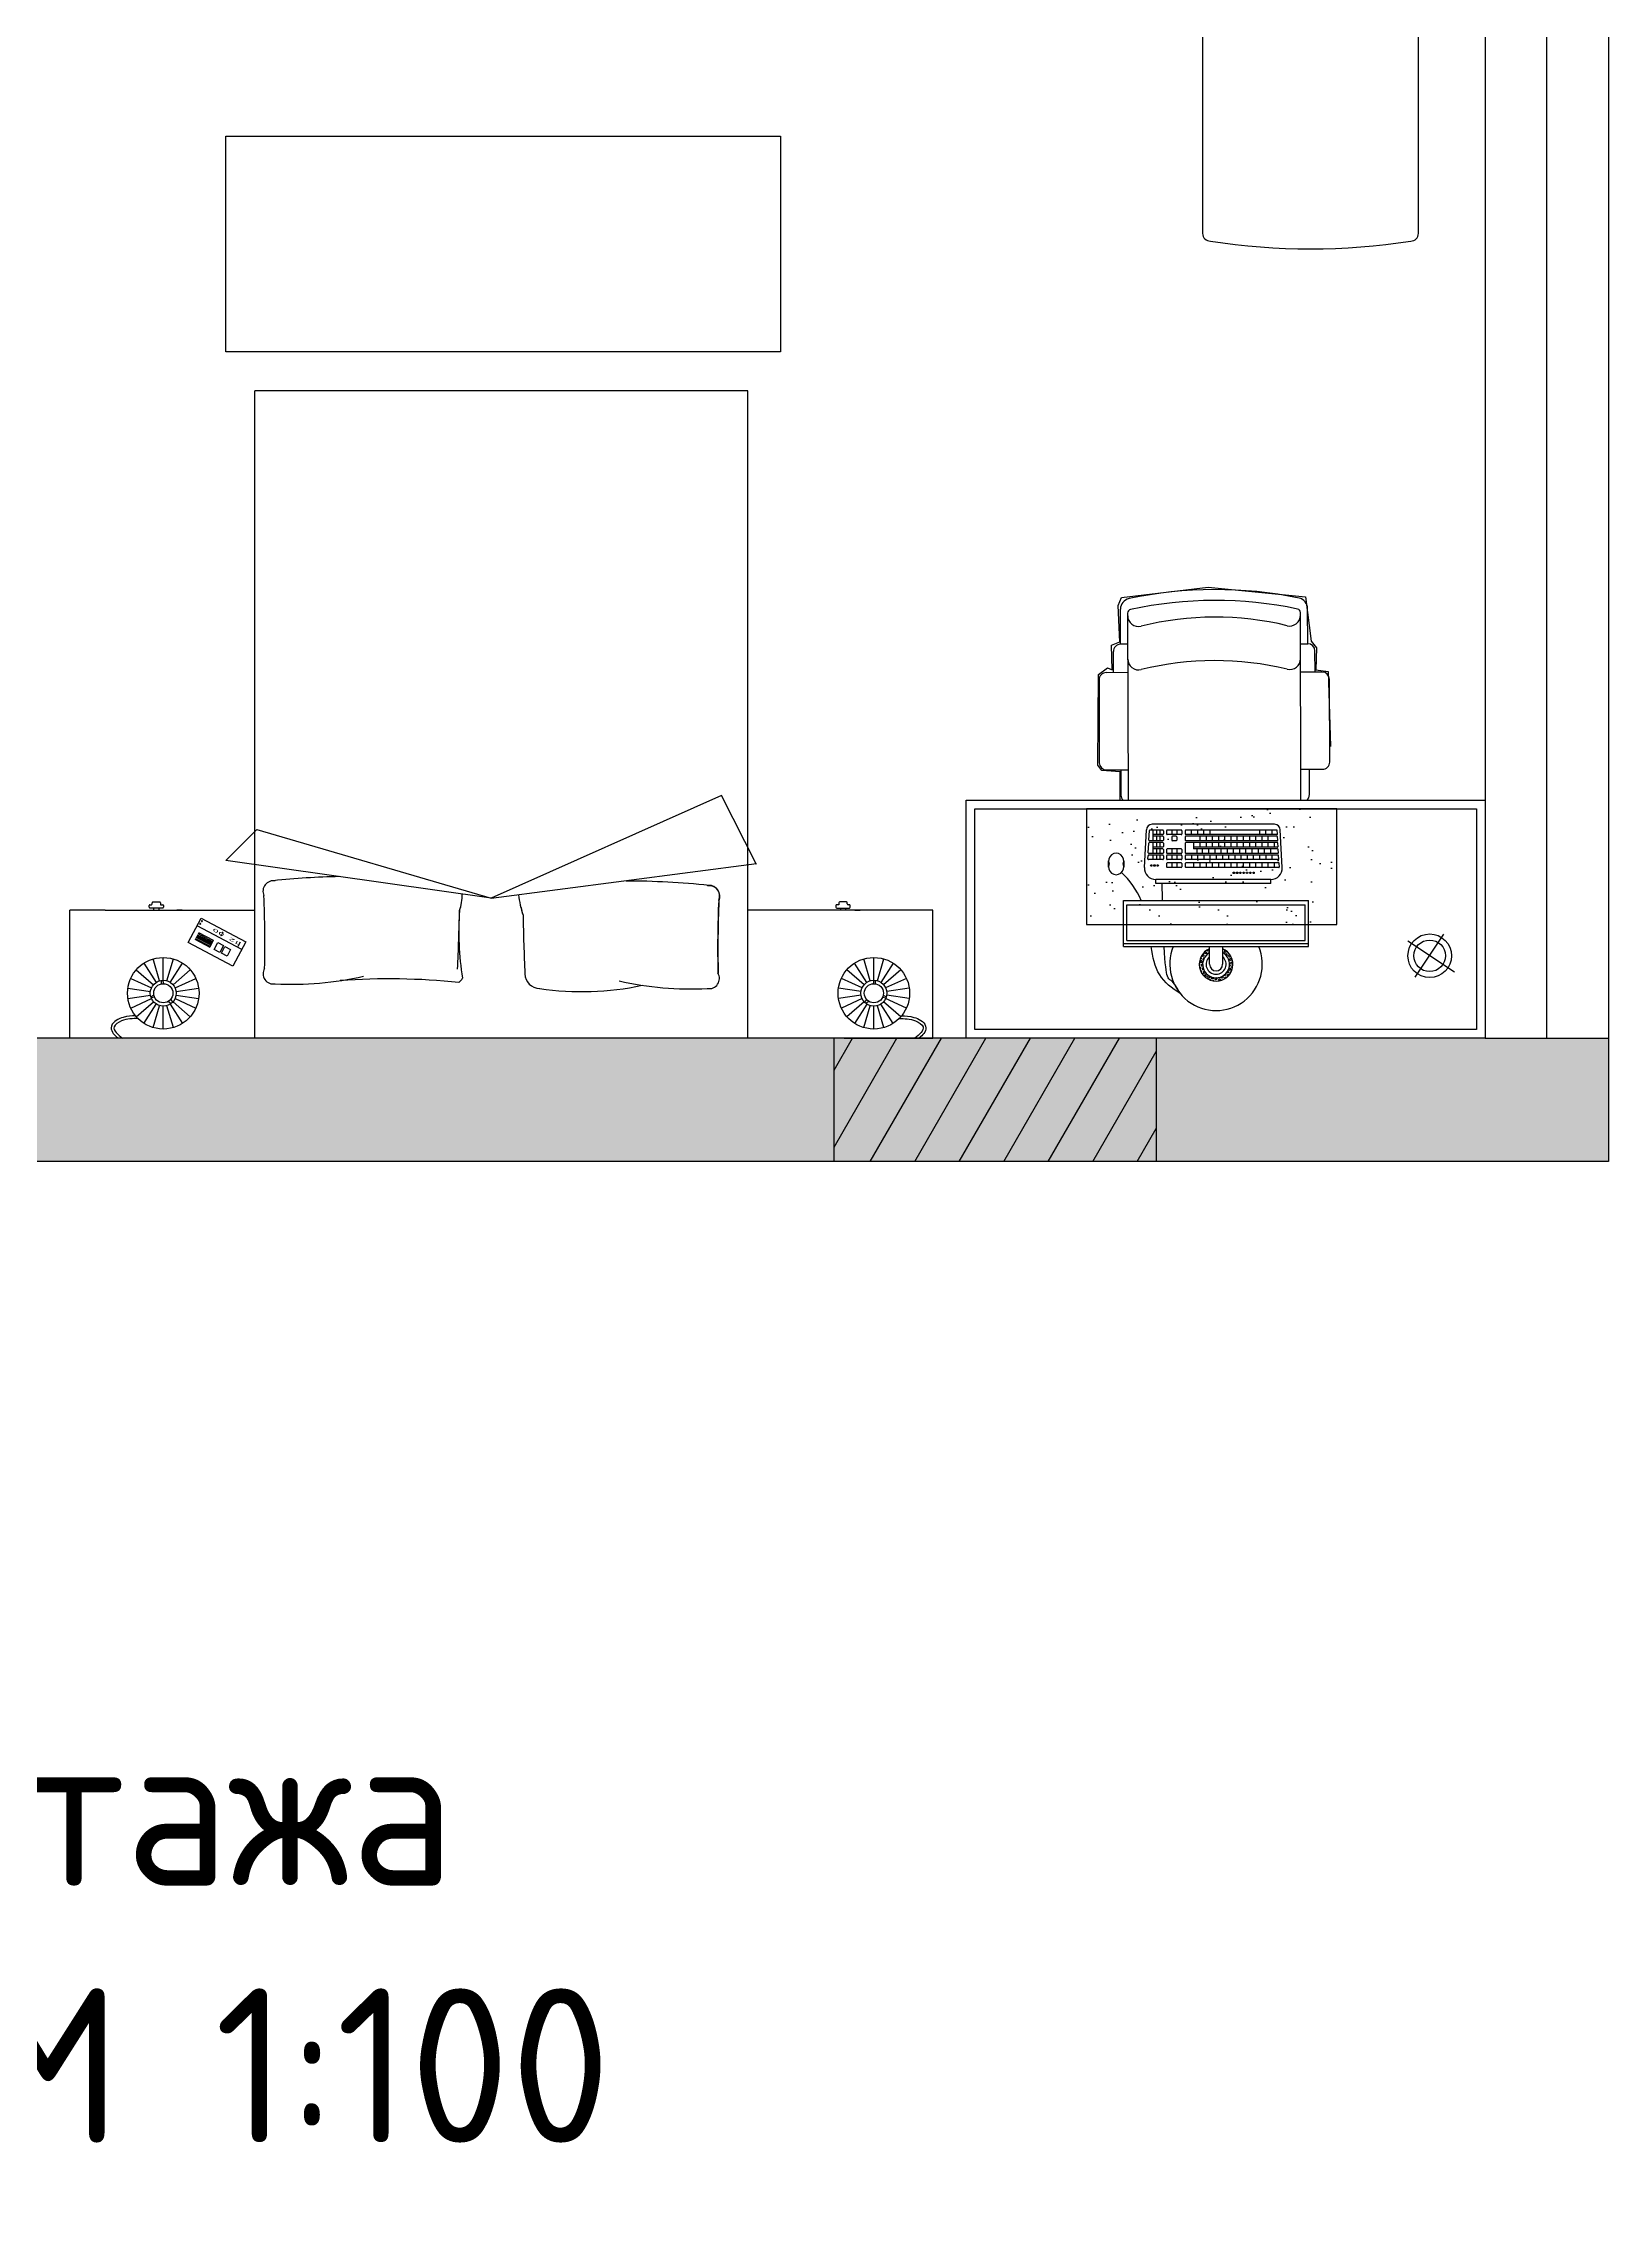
# Model space of a CAD drawing. Header units: inches. Extents: x -59797 to 874375, y -412711 to 5867.
# Drawn here: x 435348 to 440425, y -184021 to -176972 of the extents above; entities that cross this region are included whole.
import ezdxf

# ---------------------------------------------------------------- set-up
doc = ezdxf.new("R2010")
doc.units = ezdxf.units.IN
doc.header["$MEASUREMENT"] = 0
doc.styles.add('Annotative', font='GOST Common.ttf')
doc.styles.get("Standard").update_dxf_attribs({"font": 'GOST Common.ttf'})
pattern_1 = [(60, (348541.79, -155096.67), (-108.25318, 62.5), [])]

# ---------------------------------------------------------------- blocks, each defined once
blk = doc.blocks.new('BED')
at = {"color": 7}
for p, q in [((95441.7, -25102.5), (95441.7, -23002.5)), ((97041.7, -25102.5), (97041.7, -23002.5)), ((97041.7, -25102.5), (97041.7, -24439.9)), ((94841.8, -25102.5), (94841.8, -24687.4)), ((94956, -24687.4), (94841.8, -24687.4)), ((94841.8, -25102.5), (94841.8, -24687.4)), ((94956, -24687.4), (94841.8, -24687.4)), ((95027.4, -24687.4), (95441.8, -24687.4)), ((95027.4, -24687.4), (95441.8, -24687.4)), ((97641.7, -24687.4), (97041.7, -24687.4)), ((97639.2, -24687.4), (97639.2, -24687.5)), ((97641.7, -24687.4), (97639.2, -24687.5)), ((97641.7, -25102.5), (97641.7, -24687.4)), ((97353.3, -25102.5), (97641.7, -25102.5))]:
    blk.add_line(p, q, dxfattribs=at)
for p, q in [((97041.7, -23002.5), (95441.7, -23002.5)), ((96955.9, -24314.8), (96208.5, -24648.6)), ((97069.3, -24538.5), (96955.9, -24314.8)), ((95347.8, -24525.5), (95448.6, -24424.8)), ((95448.6, -24424.8), (96208.5, -24648.6)), ((96208.5, -24648.6), (95347.8, -24525.5)), ((96208.5, -24648.6), (97069.3, -24535.7)), ((95101.8, -24669.4), (95106.3, -24669.4)), ((95101.8, -24669.4), (95106.3, -24669.4)), ((95108.9, -24666.9), (95108.9, -24662.7)), ((95108.9, -24666.9), (95108.9, -24662.7)), ((95111.4, -24660.1), (95133.5, -24660.1)), ((95111.4, -24660.1), (95133.5, -24660.1)), ((95136, -24662.7), (95136, -24669.4)), ((95136, -24662.7), (95136, -24669.4)), ((95136, -24669.4), (95143.1, -24669.4)), ((95136, -24669.4), (95143.1, -24669.4)), ((97336.7, -24669.4), (97329.6, -24669.4)), ((97336.7, -24662.7), (97336.7, -24669.4)), ((97361.3, -24660.1), (97339.2, -24660.1)), ((97363.8, -24666.9), (97363.8, -24662.7)), ((97370.9, -24669.4), (97366.4, -24669.4)), ((94956, -24687.4), (95439.3, -24687.4)), ((94956, -24687.4), (95439.3, -24687.4)), ((95099.3, -24677.6), (95099.3, -24672)), ((95099.3, -24677.6), (95099.3, -24672)), ((95143.1, -24680.2), (95101.8, -24680.2)), ((95143.1, -24680.2), (95101.8, -24680.2)), ((95113.9, -24687.4), (95113.9, -24680.2)), ((95113.9, -24687.4), (95113.9, -24680.2)), ((95131, -24680.2), (95131, -24687.4)), ((95131, -24680.2), (95131, -24687.4)), ((95145.6, -24672), (95145.6, -24677.6)), ((95145.6, -24672), (95145.6, -24677.6)), ((95206.2, -24687.4), (95189.1, -24687.4)), ((95206.2, -24687.4), (95189.1, -24687.4)), ((95225.6, -24791.8), (95267.4, -24713)), ((95225.6, -24791.8), (95267.4, -24713)), ((95399.7, -24814.6), (95254.4, -24737.5)), ((95399.7, -24814.6), (95254.4, -24737.5)), ((95267.4, -24713), (95412.7, -24790)), ((95267.4, -24713), (95412.7, -24790)), ((97639.2, -24687.4), (97155.9, -24687.4)), ((97327.1, -24672), (97327.1, -24677.6)), ((97329.6, -24680.2), (97370.9, -24680.2)), ((97341.7, -24680.2), (97341.7, -24687.4)), ((97358.8, -24687.4), (97358.8, -24680.2)), ((97373.4, -24677.6), (97373.4, -24672)), ((97388.9, -24687.4), (97406.1, -24687.4)), ((95371, -24868.8), (95225.6, -24791.8)), ((95371, -24868.8), (95225.6, -24791.8)), ((95247.5, -24781.3), (95295.5, -24806.8)), ((95247.5, -24781.3), (95295.5, -24806.8)), ((95248.9, -24778.7), (95296.9, -24804.1)), ((95248.9, -24778.7), (95296.9, -24804.1)), ((95251.1, -24774.5), (95299.1, -24799.9)), ((95251.1, -24774.5), (95299.1, -24799.9)), ((95252.7, -24771.5), (95300.7, -24796.9)), ((95252.7, -24771.5), (95300.7, -24796.9)), ((95254.1, -24768.8), (95302.1, -24794.3)), ((95254.1, -24768.8), (95302.1, -24794.3)), ((95255.3, -24766.6), (95303.3, -24792)), ((95255.3, -24766.6), (95303.3, -24792)), ((95257.2, -24763), (95305.2, -24788.4)), ((95257.2, -24763), (95305.2, -24788.4)), ((95259.2, -24759.1), (95307.2, -24784.6)), ((95259.2, -24759.1), (95307.2, -24784.6)), ((95307.2, -24784.6), (95295.5, -24806.8)), ((95307.2, -24784.6), (95295.5, -24806.8)), ((95309.7, -24814.3), (95321.5, -24792.1)), ((95309.7, -24814.3), (95321.5, -24792.1)), ((95321.5, -24792.1), (95339.9, -24801.9)), ((95321.5, -24792.1), (95339.9, -24801.9)), ((95339.9, -24801.9), (95328.1, -24824.1)), ((95339.9, -24801.9), (95328.1, -24824.1)), ((95333.4, -24826.9), (95345.2, -24804.7)), ((95333.4, -24826.9), (95345.2, -24804.7)), ((95345.2, -24804.7), (95363.5, -24814.4)), ((95345.2, -24804.7), (95363.5, -24814.4)), ((95412.7, -24790), (95371, -24868.8)), ((95412.7, -24790), (95371, -24868.8)), ((95057.3, -24880.5), (95113.3, -24929)), ((95057.3, -24880.5), (95113.3, -24929)), ((95082.3, -24858.9), (95122.3, -24921.1)), ((95082.3, -24858.9), (95122.3, -24921.1)), ((95133.2, -24916.2), (95112.3, -24845.2)), ((95133.2, -24916.2), (95112.3, -24845.2)), ((95145, -24914.5), (95145, -24840.5)), ((95145, -24914.5), (95145, -24840.5)), ((95145, -24914.5), (95145, -24840.5)), ((95145, -24914.5), (95145, -24840.5)), ((95156.8, -24916.2), (95177.7, -24845.2)), ((95156.8, -24916.2), (95177.7, -24845.2)), ((95167.7, -24921.1), (95207.7, -24858.9)), ((95167.7, -24921.1), (95207.7, -24858.9)), ((95176.8, -24929), (95232.7, -24880.5)), ((95176.8, -24929), (95232.7, -24880.5)), ((95328.1, -24824.1), (95309.7, -24814.3)), ((95328.1, -24824.1), (95309.7, -24814.3)), ((95351.8, -24836.6), (95333.4, -24826.9)), ((95351.8, -24836.6), (95333.4, -24826.9)), ((95363.5, -24814.4), (95351.8, -24836.6)), ((95363.5, -24814.4), (95351.8, -24836.6)), ((97418.4, -24929), (97362.5, -24880.5)), ((97427.5, -24921.1), (97387.5, -24858.9)), ((97438.3, -24916.2), (97417.5, -24845.2)), ((97450.2, -24914.5), (97450.2, -24840.5)), ((97450.2, -24914.5), (97450.2, -24840.5)), ((97462, -24916.2), (97482.8, -24845.2)), ((97512.9, -24858.9), (97472.9, -24921.1)), ((97537.8, -24880.5), (97481.9, -24929)), ((95030.2, -24940), (95103.4, -24950.5)), ((95030.2, -24940), (95103.4, -24950.5)), ((95039.5, -24908.3), (95106.8, -24939)), ((95039.5, -24908.3), (95106.8, -24939)), ((95139.4, -24925.9), (95139.4, -24914.9)), ((95139.4, -24925.9), (95139.4, -24914.9)), ((95146.6, -24925.4), (95143.8, -24914.5)), ((95146.6, -24925.4), (95143.8, -24914.5)), ((95183.2, -24939), (95250.5, -24908.3)), ((95183.2, -24939), (95250.5, -24908.3)), ((95186.6, -24950.5), (95259.8, -24940)), ((95186.6, -24950.5), (95259.8, -24940)), ((97408.6, -24950.5), (97335.4, -24940)), ((97412, -24939), (97344.7, -24908.3)), ((97448.6, -24925.4), (97451.4, -24914.5)), ((97455.8, -24925.9), (97455.8, -24914.9)), ((97555.7, -24908.3), (97488.4, -24939)), ((97565, -24940), (97491.8, -24950.5)), ((95030.2, -24973), (95103.4, -24962.5)), ((95030.2, -24973), (95103.4, -24962.5)), ((95039.5, -25004.7), (95106.8, -24973.9)), ((95039.5, -25004.7), (95106.8, -24973.9)), ((95057.3, -25032.5), (95113.3, -24984)), ((95057.3, -25032.5), (95113.3, -24984)), ((95082.3, -25054.1), (95122.3, -24991.8)), ((95082.3, -25054.1), (95122.3, -24991.8)), ((95114.6, -24963.2), (95104.5, -24967.7)), ((95114.6, -24963.2), (95104.5, -24967.7)), ((95116.7, -24969.5), (95105.7, -24971.4)), ((95116.7, -24969.5), (95105.7, -24971.4)), ((95112.3, -25067.8), (95133.2, -24996.8)), ((95112.3, -25067.8), (95133.2, -24996.8)), ((95145, -25072.5), (95145, -24998.5)), ((95145, -25072.5), (95145, -24998.5)), ((95145, -25072.5), (95145, -24998.5)), ((95145, -25072.5), (95145, -24998.5)), ((95177.7, -25067.8), (95156.8, -24996.8)), ((95177.7, -25067.8), (95156.8, -24996.8)), ((95161.5, -24982.9), (95171.1, -24989.5)), ((95161.5, -24982.9), (95171.1, -24989.5)), ((95167.7, -24991.8), (95207.7, -25054.1)), ((95167.7, -24991.8), (95207.7, -25054.1)), ((95169.1, -24976.3), (95175.1, -24985.8)), ((95169.1, -24976.3), (95175.1, -24985.8)), ((95176.8, -24984), (95232.7, -25032.5)), ((95176.8, -24984), (95232.7, -25032.5)), ((95183.2, -24973.9), (95250.5, -25004.7)), ((95183.2, -24973.9), (95250.5, -25004.7)), ((95186.6, -24962.5), (95259.8, -24973)), ((95186.6, -24962.5), (95259.8, -24973)), ((97408.6, -24962.5), (97335.4, -24973)), ((97412, -24973.9), (97344.7, -25004.7)), ((97418.4, -24984), (97362.5, -25032.5)), ((97427.5, -24991.8), (97387.5, -25054.1)), ((97417.5, -25067.8), (97438.3, -24996.8)), ((97426.1, -24976.3), (97420.1, -24985.8)), ((97433.7, -24982.9), (97424.1, -24989.5)), ((97450.2, -25072.5), (97450.2, -24998.5)), ((97450.2, -25072.5), (97450.2, -24998.5)), ((97482.8, -25067.8), (97462, -24996.8)), ((97512.9, -25054.1), (97472.9, -24991.8)), ((97478.4, -24969.5), (97489.5, -24971.4)), ((97480.6, -24963.2), (97490.7, -24967.7)), ((97537.8, -25032.5), (97481.9, -24984)), ((97555.7, -25004.7), (97488.4, -24973.9)), ((97565, -24973), (97491.8, -24962.5)), ((95229.7, -25102.5), (94841.8, -25102.5)), ((97153.3, -25102.5), (95229.7, -25102.5)), ((97353.3, -25102.5), (95429.7, -25102.5))]:
    blk.add_line(p, q)
for centre, radius in [((95145, -24956.5), 116), ((95145, -24956.5), 116), ((97450.2, -24956.5), 116), ((95145, -24956.5), 42), ((95145, -24956.5), 42), ((95145, -24956.5), 31.1), ((95145, -24956.5), 31.1), ((97450.2, -24956.5), 42), ((97450.2, -24956.5), 31.1)]:
    blk.add_circle(centre, radius)
for centre, radius, start, end in [((95502.6, -24625.7), 34.3, 80.34242, 203.89159), ((95502.6, -24625.7), 34.3, 80.34242, 203.89159), ((95775, -27233.3), 2655.9, 91.28421, 95.88609), ((95775, -27233.3), 2655.9, 91.28421, 95.88609), ((96643, -27248.4), 2655.9, 84.11391, 89.91574), ((96643, -27248.4), 2655.9, 84.11391, 89.91574), ((95101.8, -24672), 2.54, 90, 180), ((95101.8, -24672), 2.54, 90, 180), ((95106.3, -24666.9), 2.54, 270, 0), ((95106.3, -24666.9), 2.54, 270, 0), ((95111.4, -24662.7), 2.54, 90, 180), ((95111.4, -24662.7), 2.54, 90, 180), ((95133.5, -24662.7), 2.54, 0, 90), ((95133.5, -24662.7), 2.54, 0, 90), ((95143.1, -24672), 2.54, 0, 90), ((95143.1, -24672), 2.54, 0, 90), ((92061.9, -24792.4), 3412.8, 358.59625, 2.56667), ((95981.7, -24640.6), 132.9, 339.16323, 2.37479), ((96043.7, -24659.7), 68.3, 335.62563, 357.33023), ((96596.2, -24606.5), 300.1, 185.86257, 198.75888), ((96915.4, -24640.8), 34.3, 336.10841, 99.65758), ((96916.3, -24642.4), 34.3, 336.10841, 99.65758), ((100356.1, -24807.5), 3412.8, 177.43333, 181.40375), ((100357, -24809.1), 3412.8, 177.43333, 181.40375), ((97329.6, -24672), 2.54, 90, 180), ((97339.2, -24662.7), 2.54, 90, 180), ((97361.3, -24662.7), 2.54, 0, 90), ((97366.4, -24666.9), 2.54, 180, 270), ((97370.9, -24672), 2.54, 0, 90), ((95101.8, -24677.6), 2.54, 180, 270), ((95101.8, -24677.6), 2.54, 180, 270), ((95143.1, -24677.6), 2.54, 270, 0), ((95143.1, -24677.6), 2.54, 270, 0), ((95265.1, -24731.7), 1.49, 90, 270), ((95265.1, -24731.7), 1.49, 90, 270), ((95265.1, -24731.7), 1.49, 270, 90), ((95265.1, -24731.7), 1.49, 270, 90), ((95270.4, -24722.3), 1.49, 90, 270), ((95270.4, -24722.3), 1.49, 90, 270), ((95270.4, -24722.3), 1.49, 270, 90), ((95270.4, -24722.3), 1.49, 270, 90), ((90429.7, -24597.5), 5676.9, 357.16594, 359.08744), ((97040.4, -24755.3), 936.9, 175.87807, 189.3556), ((96374.3, -24674.8), 68.3, 182.66977, 204.37437), ((101988.3, -24612.6), 5676.9, 180.91256, 182.83406), ((101988.3, -24612.6), 5676.9, 180.91256, 182.83406), ((97329.6, -24677.6), 2.54, 180, 270), ((97370.9, -24677.6), 2.54, 270, 0), ((95332.9, -24768.5), 1.49, 90, 270), ((95332.9, -24768.5), 1.49, 90, 270), ((95332.9, -24768.5), 1.49, 270, 90), ((95332.9, -24768.5), 1.49, 270, 90), ((95337.6, -24761), 1.49, 90, 270), ((95337.6, -24761), 1.49, 90, 270), ((95337.6, -24761), 1.49, 270, 90), ((95337.6, -24761), 1.49, 270, 90), ((95501.9, -24893.4), 33.1, 148.3905, 281.27221), ((95501.9, -24893.4), 33.1, 148.3905, 281.27221), ((95563.3, -23895.3), 1032, 266.95117, 282.94362), ((95563.3, -23895.3), 1032, 266.95117, 282.94362), ((95877.1, -27112.4), 2202.6, 84.09622, 94.11018), ((96070.8, -24879.9), 52.9, 308.22652, 328.49477), ((96366, -24893.3), 47.7, 180, 270), ((96366, -24893.3), 47.7, 180, 270), ((96503.9, -24021.4), 929.8, 261.47023, 282.10326), ((96503.9, -24021.4), 929.8, 261.47023, 282.10326), ((96854.7, -23910.5), 1032, 257.05638, 273.04883), ((96854.7, -23910.5), 1032, 257.05638, 273.04883), ((96916.1, -24908.5), 33.1, 258.72779, 31.6095), ((96916.1, -24908.5), 33.1, 258.72779, 31.6095)]:
    blk.add_arc(centre, radius, start, end)
for points in [[(95055.3, -25030), (95042.6, -25029.9), (95029.2, -25030.5), (95000.5, -25039.4), (94982.4, -25046.2), (94972.7, -25077.2), (94983.5, -25088.5), (94995.4, -25099.5), (94997.1, -25101), (94998.9, -25102.5)], [(95055.3, -25030), (95042.6, -25029.9), (95029.2, -25030.5), (95000.5, -25039.4), (94982.4, -25046.2), (94972.7, -25077.2), (94983.5, -25088.5), (94995.4, -25099.5), (94997.1, -25101), (94998.9, -25102.5)], [(97539.9, -25030), (97552.5, -25029.9), (97566, -25030.5), (97594.7, -25039.4), (97612.7, -25046.2), (97622.5, -25077.2), (97611.7, -25088.5), (97599.7, -25099.5), (97598, -25101), (97596.3, -25102.5)]]:
    blk.add_open_spline(points, degree=3, knots=[0.0077183, 0.0077183, 0.0077183, 0.0077183, 0.0428867, 0.0428867, 0.0785443, 0.0785443, 0.1084778, 0.1084778, 0.1132873, 0.1132873, 0.1132873, 0.1132873])
for points in [[(95063.4, -25038.9), (95009.5, -25046.2), (94985.5, -25065.8), (95012.5, -25102.5)], [(95063.4, -25038.9), (95009.5, -25046.2), (94985.5, -25065.8), (95012.5, -25102.5)], [(97531.8, -25038.9), (97585.7, -25046.2), (97609.7, -25065.8), (97582.7, -25102.5)]]:
    blk.add_spline(points, degree=3)
at = {"width": 3}
blk.add_text('12 00', height=10.64, rotation=150.64352, dxfattribs=at).set_placement((95393.2, -24791.5))
blk.add_text('12 00', height=10.64, rotation=150.64352, dxfattribs=at).set_placement((95393.2, -24791.5))

msp = doc.modelspace()

# ---------------------------------------------------------------- hatches: boundary and pattern name
at = {"true_color": 0x939598}
h = msp.add_hatch(color=252, dxfattribs=at)
h.dxf.hatch_style = 1
h.paths.add_polyline_path([(428024.7, -171799.1), (427624.7, -171799.1), (427624.7, -178099.1), (428024.7, -178099.1)])
h.paths.add_polyline_path([(431437.6, -171799.1), (428024.7, -171799.1), (428024.7, -172199.1), (431437.6, -172199.1)])
h.paths.add_polyline_path([(431924.7, -176849.1), (431924.7, -176749.1), (431924.7, -175799.1), (431824.7, -175799.1), (431824.7, -176096.5), (431824.7, -177699.1), (428024.7, -177699.1), (428024.7, -178099.1), (431524.7, -178099.1), (431524.7, -180199.1), (431924.7, -180199.1)])
h.paths.add_polyline_path([(433759.3, -176860), (433659.3, -176860), (433659.3, -176914.2), (431924.7, -176914.2), (431924.7, -177014.2), (433659.3, -177014.2), (433659.3, -177614.2), (433759.3, -177614.2), (433759.3, -177014.2)])
h.paths.add_polyline_path([(437624.7, -175699.1), (437439.7, -175699.1), (433759.3, -175699.1), (433759.3, -175602.2), (433659.3, -175602.2), (433659.3, -175861.6), (433759.3, -175861.6), (433759.3, -175837.2), (433759.3, -175799.1), (437624.7, -175799.1)])
h.paths.add_polyline_path([(438024.7, -175399.1), (438024.7, -174938.5), (437913.8, -174938.5), (437624.7, -174938.5), (437624.7, -175699.1), (437624.7, -175799.1), (438024.7, -175799.1)])
h.paths.add_polyline_path([(437912.2, -180199.1), (436021, -180199.1), (435821, -180199.1), (435433.1, -180199.1), (432482.9, -180199.1), (432482.9, -180599.1), (437912.2, -180599.1)])
h.paths.add_polyline_path([(429124.7, -174199.1), (428424.7, -174199.1), (428424.7, -174299.1), (429124.7, -174299.1)])
h = msp.add_hatch(color=252, dxfattribs=at)
h.dxf.hatch_style = 1
h.paths.add_polyline_path([(432482.9, -180199.1), (431924.7, -180199.1), (431437.6, -180199.1), (431437.6, -180599.1), (432482.9, -180599.1)])
h.paths.add_polyline_path([(438957.5, -180199.1), (438428.5, -180199.1), (438140.1, -180199.1), (437912.2, -180199.1), (437912.2, -180599.1), (438957.5, -180599.1)])
h.paths.add_polyline_path([(440424.7, -180199.1), (440024.7, -180199.1), (438957.5, -180199.1), (438957.5, -180599.1), (440424.7, -180599.1)])
h.paths.add_polyline_path([(440424.7, -175399.1), (440024.7, -175399.1), (440024.7, -175799.1), (440424.7, -175799.1)])
h.paths.add_polyline_path([(440024.7, -175399.1), (439024.7, -175399.1), (439024.7, -175799.1), (440024.7, -175799.1)])
h.paths.add_polyline_path([(439624.7, -171799.1), (438932.3, -171799.1), (438932.3, -172199.1), (439624.7, -172199.1)])
at = {"true_color": 0x636466}
h = msp.add_hatch(dxfattribs=at)
h.set_pattern_fill('ANSI31', color=251, scale=1000, angle=15)
h.set_pattern_definition(pattern_1)
h.paths.add_polyline_path([(439624.7, -172199.1), (439624.7, -171799.1), (438932.3, -171799.1), (438932.3, -172199.1)])
h.paths.add_polyline_path([(440024.7, -175799.1), (440424.7, -175799.1), (440424.7, -175399.1), (440024.7, -175399.1)])
h.paths.add_polyline_path([(435988.1, -179887.1), (435901.6, -179838.5), (435893.8, -179852.4), (435980.3, -179901)])
h.paths.add_polyline_path([(432482.9, -180199.1), (431924.7, -180199.1), (431437.6, -180199.1), (431437.6, -180599.1), (432482.9, -180599.1)])
h = msp.add_hatch()
h.set_pattern_fill('AR-SAND,_O', color=256, scale=2.806442, angle=146.44649)
h.set_pattern_definition([(37.5, (438243.37, -179427.37), (-4.49, 137.351), [0, -108.351, 0, -121.182, 0, -115.836]), (7.5, (438243.37, -179427.37), (126.156, 201.173), [0, -58.4526, 0, -97.6586, 0, -37.424]), (327.5, (438155.69, -179427.37), (221.987, 0.403), [0, -35.642, 0, -128.3105, 0, -167.5165]), (317.5, (438155.7, -179427.37), (214.288, 62.564), [0, -17.821, 0, -84.115, 0, -96.233])])
h.paths.add_polyline_path([(438731.1, -179829.7), (439543.6, -179829.7), (439543.6, -179455.4), (438731.1, -179455.4)])
h = msp.add_hatch()
h.set_pattern_fill('HEX', color=256, scale=27.797916, angle=135, style=0)
h.set_pattern_definition([(135, (444412.028, -195077.181), (-4.2556694, -4.2556694), [3.4747396, -6.949479]), (255, (444412.028, -195077.181), (5.8133526, -1.5576831), [3.4747396, -6.949479]), (195, (444409.571, -195074.724), (1.5576831, -5.8133526), [3.4747396, -6.949479])])
h.paths.add_polyline_path([(439172.8, -179909), (439172.8, -179921.4, -3.823416), (439130.1, -179921.4), (439130.1, -179909, 4.924372)])
h = msp.add_hatch(dxfattribs=at)
h.set_pattern_fill('ANSI31', color=251, scale=1000, angle=15)
h.set_pattern_definition(pattern_1)
h.paths.add_polyline_path([(438957.5, -180199.1), (438428.5, -180199.1), (437912.2, -180199.1), (437912.2, -180599.1), (438957.5, -180599.1)])
h.paths.add_polyline_path([(432037.7, -194129.6), (432042, -194128.4), (432045.5, -194127.9), (432049.5, -194127.8), (432053.8, -194128.1), (432058.3, -194128.7), (432062.8, -194129.6), (432067.2, -194130.8), (432071.1, -194132.2), (432076.2, -194134.7), (432080.2, -194138.2), (432080.5, -194141.5), (432078.1, -194143.4), (432075.6, -194144.3), (432072.4, -194144.9), (432068.7, -194145.2), (432064.5, -194145.2), (432060, -194144.7), (432055.5, -194144), (432051, -194142.9), (432046.9, -194141.6), (432041.3, -194139.3), (432036.6, -194135.7), (432035.3, -194132.3)])
edge = h.paths.add_edge_path()
edge.add_arc((438827.6, -194260.6), 24.6, 180, 204.4618)
edge.add_arc((438827.6, -194281), 24.6, 155.5382, 180)
edge.add_line((438802.9, -194281), (438802.9, -194260.6))
edge = h.paths.add_edge_path()
edge.add_arc((438827.6, -194281), 24.6, 0, 24.4618)
edge.add_arc((438827.6, -194260.6), 24.6, 335.5382, 360)
edge.add_line((438852.2, -194260.6), (438852.2, -194281))

# ---------------------------------------------------------------- linework, layer by layer
at = {"color": 152, "true_color": 0x2776bb}
for p, q in [((440424.7, -175399.1), (440424.7, -180599.1)), ((440024.7, -175799.1), (440024.7, -180199.1)), ((440224.7, -180199.1), (440224.7, -175799.1))]:
    msp.add_line(p, q, dxfattribs=at)
at = {"color": 7}
for p, q in [((435938.7, -177272.7), (437738.7, -177272.7)), ((435938.7, -177972.7), (435938.7, -177272.7)), ((437738.7, -177272.7), (437738.7, -177972.7)), ((437738.7, -177972.7), (435938.7, -177972.7)), ((440024.7, -180199.1), (440424.7, -180199.1))]:
    msp.add_line(p, q, dxfattribs=at)
for p, q in [((438841.7, -178921.4), (438841.3, -178807.5)), ((438864.7, -178819.8), (438866.5, -179427.4)), ((439427, -179427.4), (439425.2, -178818.2)), ((439448.9, -178919.6), (439448.5, -178805.7)), ((438818.6, -179013.3), (438818.4, -178944.8)), ((438865, -178921.3), (438841.7, -178921.4)), ((439425.5, -178919.7), (439448.9, -178919.6)), ((439472.5, -179011.4), (439472.3, -178942.9)), ((438865.3, -179013.2), (438795.2, -179013.4)), ((439495.8, -179011.3), (439425.8, -179011.6)), ((439520.1, -179303.2), (439519.3, -179034.6)), ((438771.9, -179036.8), (438772.7, -179305.4)), ((438796.1, -179328.7), (438866.2, -179328.5)), ((438842.9, -179328.5), (438843.1, -179410.3)), ((439426.7, -179326.8), (439496.8, -179326.6)), ((439454.5, -179408.5), (439454.3, -179326.8)), ((438919, -179645.4), (438925.6, -179523.3)), ((438933.6, -179556.6), (438935.2, -179525.7)), ((438978.5, -179523.8), (438937.3, -179523.8)), ((439341.4, -179504.9), (438943.9, -179504.9)), ((438946.7, -179523.8), (438946.7, -179558.8)), ((438958, -179523.8), (438958, -179538.5)), ((438969.3, -179523.8), (438969.3, -179538.5)), ((438980.6, -179525.9), (438980.6, -179536.4)), ((438991.2, -179525.9), (438991.2, -179536.4)), ((439038.6, -179523.8), (438993.3, -179523.8)), ((439007.7, -179523.8), (439007.7, -179538.5)), ((439024.2, -179523.8), (439024.2, -179538.5)), ((439040.7, -179525.9), (439040.7, -179536.4)), ((439051.3, -179525.9), (439051.3, -179536.4)), ((439348, -179523.8), (439053.4, -179523.8)), ((439071.1, -179523.8), (439071.1, -179538.5)), ((439091.2, -179523.8), (439091.2, -179538.5)), ((439111.2, -179523.8), (439111.2, -179538.5)), ((439131.3, -179523.8), (439131.3, -179538.5)), ((439292, -179523.8), (439292, -179538.5)), ((439312, -179523.8), (439312, -179538.5)), ((439332.4, -179523.8), (439332.4, -179538.5)), ((439350.7, -179536.3), (439350.1, -179525.7)), ((439366.4, -179645.4), (439359.8, -179523.3)), ((438931.4, -179597.2), (438933.1, -179566.4)), ((438978.5, -179564.4), (438935.1, -179564.4)), ((438978.5, -179558.8), (438935.7, -179558.8)), ((438978.5, -179538.5), (438946.7, -179538.5)), ((438978.5, -179544.1), (438946.7, -179544.1)), ((438946.7, -179564.4), (438946.7, -179599.4)), ((438978.5, -179579.1), (438946.7, -179579.1)), ((438978.5, -179584.7), (438946.7, -179584.7)), ((438958, -179544.1), (438958, -179558.8)), ((438958, -179564.4), (438958, -179579.1)), ((438958, -179584.7), (438958, -179599.4)), ((438969.3, -179544.1), (438969.3, -179558.8)), ((438969.3, -179564.4), (438969.3, -179579.1)), ((438969.3, -179584.7), (438969.3, -179599.4)), ((438980.6, -179546.2), (438980.6, -179556.7)), ((438980.6, -179566.5), (438980.6, -179577)), ((438980.6, -179586.8), (438980.6, -179597.3)), ((438991.2, -179586.8), (438991.2, -179597.3)), ((439038.6, -179538.5), (438993.3, -179538.5)), ((439038.6, -179584.7), (438993.3, -179584.7)), ((439007.7, -179546.2), (439007.7, -179556.7)), ((439007.7, -179584.7), (439007.7, -179599.4)), ((439022.1, -179544.1), (439009.8, -179544.1)), ((439022.1, -179558.8), (439009.8, -179558.8)), ((439024.2, -179546.2), (439024.2, -179556.7)), ((439024.2, -179584.7), (439024.2, -179599.4)), ((439040.7, -179586.8), (439040.7, -179597.3)), ((439051.3, -179546.2), (439051.3, -179556.7)), ((439051.3, -179566.5), (439051.3, -179597.3)), ((439348.6, -179538.5), (439053.4, -179538.5)), ((439349.1, -179544.1), (439053.4, -179544.1)), ((439349.7, -179558.8), (439053.4, -179558.8)), ((439350.2, -179564.4), (439053.4, -179564.4)), ((439078.8, -179564.4), (439078.8, -179584.7)), ((439350.8, -179579.1), (439078.8, -179579.1)), ((439351.3, -179584.7), (439078.8, -179584.7)), ((439089.4, -179584.7), (439089.4, -179599.4)), ((439098.9, -179544.1), (439098.9, -179558.8)), ((439098.9, -179564.4), (439098.9, -179579.1)), ((439106.8, -179584.7), (439106.8, -179599.4)), ((439119, -179544.1), (439119, -179558.8)), ((439119, -179564.4), (439119, -179579.1)), ((439126.9, -179584.7), (439126.9, -179599.4)), ((439139.1, -179544.1), (439139.1, -179558.8)), ((439139.1, -179564.4), (439139.1, -179579.1)), ((439147, -179584.7), (439147, -179599.4)), ((439159.2, -179544.1), (439159.2, -179558.8)), ((439159.2, -179564.4), (439159.2, -179579.1)), ((439167.1, -179584.7), (439167.1, -179599.4)), ((439179.2, -179544.1), (439179.2, -179558.8)), ((439179.2, -179564.4), (439179.2, -179579.1)), ((439187.2, -179584.7), (439187.2, -179599.4)), ((439199.3, -179544.1), (439199.3, -179558.8)), ((439199.3, -179564.4), (439199.3, -179579.1)), ((439207.2, -179584.7), (439207.2, -179599.4)), ((439219.4, -179544.1), (439219.4, -179558.8)), ((439219.4, -179564.4), (439219.4, -179579.1)), ((439227.3, -179584.7), (439227.3, -179599.4)), ((439239.5, -179544.1), (439239.5, -179558.8)), ((439239.5, -179564.4), (439239.5, -179579.1)), ((439247.4, -179584.7), (439247.4, -179599.4)), ((439259.6, -179544.1), (439259.6, -179558.8)), ((439259.6, -179564.4), (439259.6, -179579.1)), ((439267.5, -179584.7), (439267.5, -179599.4)), ((439279.6, -179544.1), (439279.6, -179558.8)), ((439279.6, -179564.4), (439279.6, -179579.1)), ((439287.6, -179584.7), (439287.6, -179599.4)), ((439299.7, -179544.1), (439299.7, -179558.8)), ((439299.7, -179564.4), (439299.7, -179579.1)), ((439307.6, -179584.7), (439307.6, -179599.4)), ((439319.8, -179544.1), (439319.8, -179558.8)), ((439319.8, -179564.4), (439319.8, -179579.1)), ((439327.7, -179584.7), (439327.7, -179599.4)), ((439340.1, -179564.4), (439340.1, -179579.1)), ((439351.8, -179556.6), (439351.2, -179546.1)), ((439352.9, -179576.9), (439352.3, -179566.4)), ((439354, -179597.2), (439353.4, -179586.7)), ((438802.9, -179644.1), (438802.9, -179623.7)), ((438852.2, -179623.7), (438852.2, -179644.1)), ((438930.3, -179617.5), (438930.9, -179607)), ((438978.5, -179619.7), (438932.4, -179619.7)), ((438978.5, -179605), (438932.9, -179605)), ((438978.5, -179599.4), (438933.5, -179599.4)), ((438946.7, -179605), (438946.7, -179619.7)), ((438958, -179605), (438958, -179619.7)), ((438969.3, -179605), (438969.3, -179619.7)), ((438980.6, -179607.1), (438980.6, -179617.6)), ((438991.2, -179607.1), (438991.2, -179617.6)), ((438991.2, -179632.4), (438991.2, -179642.9)), ((439038.6, -179599.4), (438993.3, -179599.4)), ((439038.6, -179605), (438993.3, -179605)), ((439038.6, -179619.7), (438993.3, -179619.7)), ((439038.6, -179630.3), (438993.3, -179630.3)), ((439038.6, -179645), (438993.3, -179645)), ((439007.7, -179605), (439007.7, -179619.7)), ((439007.7, -179630.3), (439007.7, -179645)), ((439024.2, -179605), (439024.2, -179619.7)), ((439024.2, -179630.3), (439024.2, -179645)), ((439040.7, -179607.1), (439040.7, -179617.6)), ((439040.7, -179632.4), (439040.7, -179642.9)), ((439051.3, -179607.1), (439051.3, -179617.6)), ((439051.3, -179632.4), (439051.3, -179642.9)), ((439351.9, -179599.4), (439053.4, -179599.4)), ((439352.4, -179605), (439053.4, -179605)), ((439353, -179619.7), (439053.4, -179619.7)), ((439354.6, -179630.3), (439053.4, -179630.3)), ((439355.2, -179645), (439053.4, -179645)), ((439071.6, -179605), (439071.6, -179619.7)), ((439078.8, -179630.3), (439078.8, -179645)), ((439091.6, -179605), (439091.6, -179619.7)), ((439098.9, -179630.3), (439098.9, -179645)), ((439111.7, -179605), (439111.7, -179619.7)), ((439119, -179630.3), (439119, -179645)), ((439131.8, -179605), (439131.8, -179619.7)), ((439139.1, -179630.3), (439139.1, -179645)), ((439151.9, -179605), (439151.9, -179619.7)), ((439159.2, -179630.3), (439159.2, -179645)), ((439172, -179605), (439172, -179619.7)), ((439179.2, -179630.3), (439179.2, -179645)), ((439192, -179605), (439192, -179619.7)), ((439199.3, -179630.3), (439199.3, -179645)), ((439212.1, -179605), (439212.1, -179619.7)), ((439219.4, -179630.3), (439219.4, -179645)), ((439232.2, -179605), (439232.2, -179619.7)), ((439239.5, -179630.3), (439239.5, -179645)), ((439252.3, -179605), (439252.3, -179619.7)), ((439259.6, -179630.3), (439259.6, -179645)), ((439272.4, -179605), (439272.4, -179619.7)), ((439279.6, -179630.3), (439279.6, -179645)), ((439292.4, -179605), (439292.4, -179619.7)), ((439299.7, -179630.3), (439299.7, -179645)), ((439312.5, -179605), (439312.5, -179619.7)), ((439319.8, -179630.3), (439319.8, -179645)), ((439332.9, -179605), (439332.9, -179619.7)), ((439340.1, -179630.3), (439340.1, -179645)), ((439355.1, -179617.5), (439354.5, -179607)), ((439357.3, -179642.8), (439356.7, -179632.3)), ((439329.7, -179684.1), (438955.6, -179684.1)), ((438955.6, -179697.2), (438955.6, -179684.1)), ((439329.7, -179697.2), (438955.6, -179697.2)), ((439329.7, -179697.2), (439329.7, -179684.1)), ((438851.2, -179752.6), (439451.7, -179752.6)), ((438851.2, -179901.8), (438851.2, -179752.6)), ((438862.4, -179766.1), (439440.6, -179766.1)), ((438862.4, -179881.6), (438862.4, -179766.1)), ((439440.6, -179881.6), (439440.6, -179766.1)), ((439451.7, -179901.8), (439451.7, -179752.6)), ((439797.6, -180000.9), (439890.1, -179861.4)), ((438851.2, -179892.2), (439451.7, -179892.2)), ((438851.2, -179901.8), (439451.7, -179901.8)), ((438862.4, -179881.6), (439440.6, -179881.6)), ((439130.1, -179959.3), (439130.1, -179901.8)), ((439172.8, -179901.8), (439172.8, -179959.3)), ((439924.5, -179984.7), (439773.2, -179884.4)), ((440024.7, -180199.1), (431437.6, -180199.1)), ((437912.2, -180599.1), (437912.2, -180199.1)), ((438957.5, -180199.1), (438957.5, -180599.1)), ((440424.7, -180599.1), (431437.6, -180599.1)), ((438957.5, -180599.1), (437486.4, -180599.1))]:
    msp.add_line(p, q)
at = {"color": 18, "ltscale": 0.03, "true_color": 0x000000}
msp.add_lwpolyline([(439108, -176928.8), (439108, -177588.6, 0.414214), (439133, -177613.6, 0.076923), (439783, -177613.6, 0.414214), (439808, -177588.6), (439808, -176928.8)], format="xyb", dxfattribs=at)
for points in [[(438840.3, -179427.4), (438840.2, -179334.9), (438781.1, -179331.1), (438767.5, -179313.5), (438770.3, -179019.8), (438799, -178997.7), (438814.1, -179003.7), (438812.7, -178924), (438839.8, -178913.7), (438833.5, -178795.6), (438844.9, -178769.3), (439125.4, -178736.3), (439441.1, -178767.6), (439460.1, -178911.1), (439477, -178933.2), (439475.6, -179004.5), (439514.7, -179009.6), (439522.5, -179253)], [(438840.3, -179427.4), (439445, -179427.4)]]:
    msp.add_lwpolyline(points)
for points in [[(438340.8, -180199.1), (438340.8, -179427.4), (440024.7, -179427.4), (440024.7, -180199.1)], [(438368.9, -180171.1), (438368.9, -179455.4), (439996.6, -179455.4), (439996.6, -180171.1)], [(438731.1, -179829.7), (439543.6, -179829.7), (439543.6, -179455.4), (438731.1, -179455.4)]]:
    msp.add_lwpolyline(points, close=True)
for centre, radius in [((438941.1, -179638.7), 2.45), ((438951.8, -179638.7), 2.45), ((438962.4, -179638.7), 2.45), ((439209.2, -179662.6), 2.45), ((439219.9, -179662.6), 2.45), ((439230.5, -179662.6), 2.45), ((439241.1, -179662.6), 2.45), ((439251.8, -179662.6), 2.45), ((439262.4, -179662.6), 2.45), ((439273.1, -179662.6), 2.45), ((439844.7, -179931.7), 70.9), ((439844.7, -179931.7), 51.2)]:
    msp.add_circle(centre, radius)
for centre, radius, start, end in [((439148.7, -180092), 1348.2, 78.36491, 101.96765), ((438876.4, -178807.4), 35, 101.96765, 180.16629), ((438876.4, -178819.8), 11.7, 102.29595, 180.16629), ((439148.6, -180068.7), 1289.8, 78.03661, 102.29595), ((439413.5, -178818.3), 11.7, 0.16629, 78.03661), ((439413.5, -178805.8), 35, 0.16629, 78.36491), ((438899.8, -178828.4), 35, 180.16629, 283.91208), ((439147.9, -179830.1), 997, 76.42049, 103.91208), ((439390.2, -178827), 35, 256.42049, 0.16629), ((438841.7, -178944.7), 23.4, 90.16628, 180.16629), ((439448.9, -178943), 23.4, 0.16629, 90.16628), ((438795.3, -179036.7), 23.4, 90.16628, 180.16629), ((438900.2, -178969.5), 35, 180.16629, 283.91208), ((439148.3, -179971.2), 997, 76.42049, 103.91208), ((439390.6, -178968), 35, 256.42049, 0.16629), ((439495.9, -179034.7), 23.4, 0.16629, 90.16628), ((438796.1, -179305.3), 23.4, 180.16629, 270.16628), ((439496.7, -179303.3), 23.4, 270.16628, 0.16629), ((438866.4, -179410.2), 23.4, 180.16629, 227.34433), ((439431.2, -179408.6), 23.4, 306.32995, 0.16629), ((438943.9, -179523.3), 18.3, 90, 180), ((438937.3, -179525.9), 2.08, 90, 176.90594), ((438978.5, -179525.9), 2.08, 360, 90), ((438993.3, -179525.9), 2.08, 90, 180), ((439038.6, -179525.9), 2.08, 360, 90), ((439053.4, -179525.9), 2.08, 90, 180), ((439341.4, -179523.3), 18.3, 0, 90), ((439348, -179525.9), 2.08, 3.09408, 90), ((438933.5, -179597.3), 2.08, 176.90594, 270), ((438935.1, -179566.5), 2.08, 90, 176.90594), ((438935.7, -179556.7), 2.08, 176.90594, 270), ((438978.5, -179536.4), 2.08, 270, 360), ((438978.5, -179546.2), 2.08, 360, 90), ((438978.5, -179556.7), 2.08, 270, 360), ((438978.5, -179566.5), 2.08, 360, 90), ((438978.5, -179577), 2.08, 270, 360), ((438978.5, -179586.8), 2.08, 360, 90), ((438978.5, -179597.3), 2.08, 270, 360), ((438993.3, -179536.4), 2.08, 180, 270), ((438993.3, -179586.8), 2.08, 90, 180), ((438993.3, -179597.3), 2.08, 180, 270), ((439009.8, -179546.2), 2.08, 90, 180), ((439009.8, -179556.7), 2.08, 180, 270), ((439022.1, -179546.2), 2.08, 360, 90), ((439022.1, -179556.7), 2.08, 270, 360), ((439038.6, -179536.4), 2.08, 270, 360), ((439038.6, -179586.8), 2.08, 360, 90), ((439038.6, -179597.3), 2.08, 270, 360), ((439053.4, -179536.4), 2.08, 180, 270), ((439053.4, -179546.2), 2.08, 90, 180), ((439053.4, -179556.7), 2.08, 180, 270), ((439053.4, -179566.5), 2.08, 90, 180), ((439053.4, -179597.3), 2.08, 180, 270), ((439348.6, -179536.4), 2.08, 270, 3.09408), ((439349.1, -179546.2), 2.08, 3.09408, 90), ((439349.7, -179556.7), 2.08, 270, 3.09408), ((439350.2, -179566.5), 2.08, 3.09408, 90), ((439350.8, -179577), 2.08, 270, 3.09408), ((439351.3, -179586.8), 2.08, 3.09408, 90), ((439351.9, -179597.3), 2.08, 270, 3.09408), ((438827.6, -179623.7), 24.6, 335.5382, 204.4618), ((438827.6, -179644.1), 24.6, 155.5382, 24.4618), ((438955.6, -179647.4), 36.7, 176.90594, 270), ((438932.4, -179617.6), 2.08, 176.90594, 270), ((438932.9, -179607.1), 2.08, 90, 176.90594), ((438978.5, -179607.1), 2.08, 360, 90), ((438978.5, -179617.6), 2.08, 270, 360), ((438993.3, -179607.1), 2.08, 90, 180), ((438993.3, -179617.6), 2.08, 180, 270), ((438993.3, -179632.4), 2.08, 90, 180), ((438993.3, -179642.9), 2.08, 180, 270), ((439038.6, -179607.1), 2.08, 360, 90), ((439038.6, -179617.6), 2.08, 270, 360), ((439038.6, -179632.4), 2.08, 360, 90), ((439038.6, -179642.9), 2.08, 270, 360), ((439053.4, -179607.1), 2.08, 90, 180), ((439053.4, -179617.6), 2.08, 180, 270), ((439053.4, -179632.4), 2.08, 90, 180), ((439053.4, -179642.9), 2.08, 180, 270), ((439329.7, -179647.4), 36.7, 270, 3.09408), ((439352.4, -179607.1), 2.08, 3.09408, 90), ((439353, -179617.6), 2.08, 270, 3.09408), ((439354.6, -179632.4), 2.08, 3.09408, 90), ((439355.2, -179642.9), 2.08, 270, 3.09408), ((439151.5, -179959.3), 150.1, 157.45984, 22.54016), ((439151.5, -179959.3), 54.7, 112.9581, 67.0419), ((439151.5, -179959.3), 43.6, 119.31433, 60.68567), ((439151.5, -179959.3), 32.5, 131.09871, 48.90129), ((439151.5, -179959.3), 21.3, 180, 0)]:
    msp.add_arc(centre, radius, start, end)
for points in [[(438908.8, -179752.6), (438893.7, -179717.8), (438872.4, -179686.5), (438845, -179661.5)], [(438977.9, -179752.6), (438977.5, -179735.5), (438977.1, -179717.1), (438976.7, -179697.2)]]:
    msp.add_open_spline(points, degree=3)
for points, knots in [([(439035.2, -180054.3), (439008.2, -180037), (438958.2, -179997.4), (438945.9, -179935.6), (438941.4, -179901.8)], [0.0415162, 0.0415162, 0.0415162, 0.0415162, 0.124418, 0.2136337, 0.2136337, 0.2136337, 0.2136337]), ([(439035.2, -180054.3), (439006.4, -179998.1), (438996, -180028.3), (438986.3, -179960.5), (438983, -179901.8)], [0.0415162, 0.0415162, 0.0415162, 0.0415162, 0.124418, 0.1745583, 0.1745583, 0.1745583, 0.1745583])]:
    msp.add_open_spline(points, degree=3, knots=knots)

# ---------------------------------------------------------------- block references
at = {"color": 7}
msp.add_blockref('BED', (340591.3, -155096.7), dxfattribs=at)

# ---------------------------------------------------------------- texts
at = {"color": 7, "insert": (430880.1, -182447.6), "char_height": 500, "attachment_point": 1, "style": 'Annotative'}
msp.add_mtext_dynamic_manual_height_columns('План пола 2 этажа\\P              М 1:100', width=8308.347, gutter_width=11072.2, heights=[0], dxfattribs=at)

doc.saveas('drawing.dxf')
